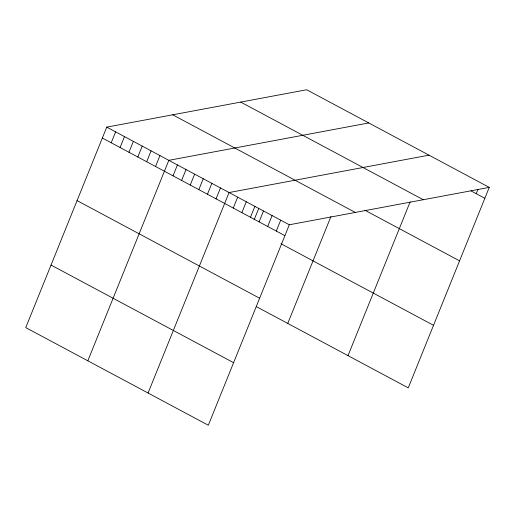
<?xml version="1.0" encoding="UTF-8"?>
<svg xmlns="http://www.w3.org/2000/svg" width="515" height="515" viewBox="0 0 515 515"><rect width="100%" height="100%" fill="white"/><g stroke="black" fill="none" stroke-linecap="round" stroke-linejoin="round"><path stroke-width="0.77" d="M489.25 187.389L306.683 89.752L106.747 127.134L25.75 327.611L208.318 425.248L289.314 224.772L489.25 187.389L408.253 387.866L256.38 306.644M111.208 142.784L115.618 131.879M120.079 147.528L124.482 136.617M128.943 152.266L133.353 141.361M137.814 157.011L142.217 146.106M146.678 161.755L151.088 150.844M155.549 166.493L159.953 155.588M87.82 360.809L168.823 160.332L368.753 122.95M173.021 175.84L177.43 164.935M181.628 180.443L186.037 169.538M190.235 185.046L194.644 174.141M198.842 189.649L203.245 178.744M207.448 194.252L211.852 183.346M216.055 198.854L220.459 187.949M148.069 393.029L229.066 192.552L429.001 155.169M233.269 208.06L237.673 197.155M241.876 212.663L246.279 201.758M250.483 217.266L254.886 206.361M254.14 219.796L258.768 208.337M259.09 221.868L263.493 210.963M267.697 226.471L272.1 215.566M276.304 231.074L280.707 220.169M287.756 323.426L330.971 216.467M348.005 355.646L410.152 201.822M476.24 193.692L477.997 189.333M470.942 190.859L484.847 198.294M240.705 102.092L423.272 199.723M364.89 210.223L459.567 260.854M172.725 114.8L355.292 212.438M106.747 127.134L289.314 224.772M102.343 138.039L284.911 235.677M280.971 243.724L433.527 325.306M77.063 200.599L259.637 298.236M51.024 265.051L233.591 362.689"/></g></svg>
